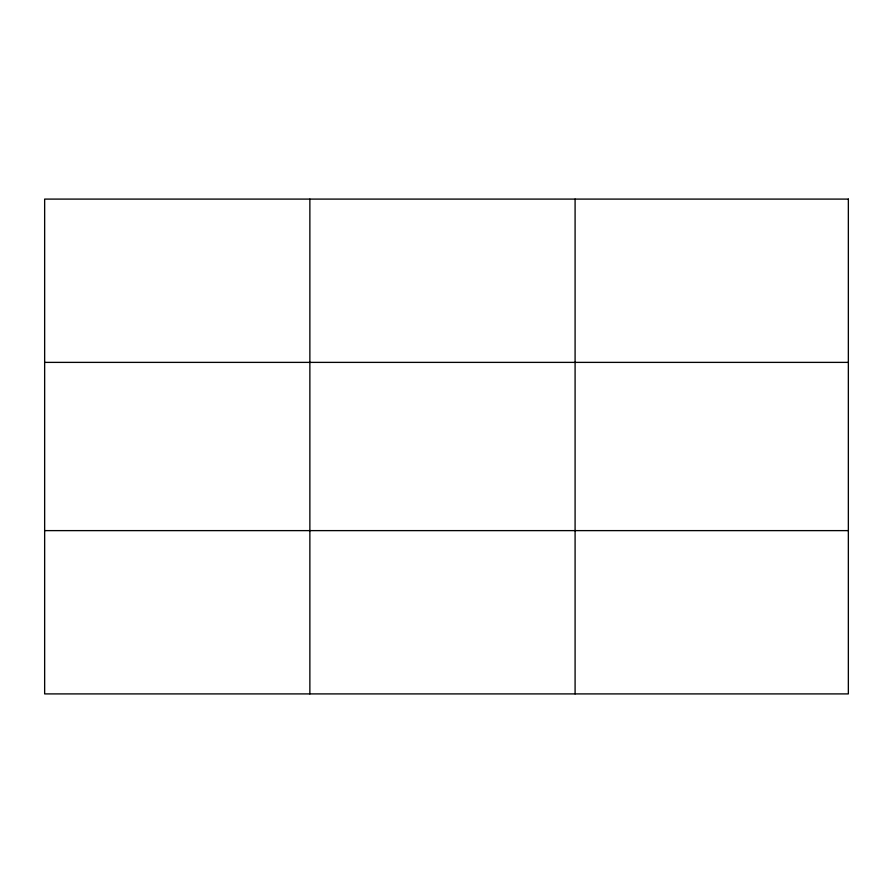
<?xml version="1.0" encoding="UTF-8"?>
<svg xmlns="http://www.w3.org/2000/svg" width="893" height="893" viewBox="0 0 893 893"><rect width="100%" height="100%" fill="white"/><g stroke="black" fill="none" stroke-linecap="round" stroke-linejoin="round"><path stroke-width="1.34" d="M309.871 693.906L309.871 199.094M575.092 693.906L575.092 199.094M44.65 362.379L848.35 362.379M44.65 530.621L848.35 530.621M848.35 199.094L848.35 693.906L44.65 693.906L44.65 199.094L848.35 199.094"/></g></svg>
